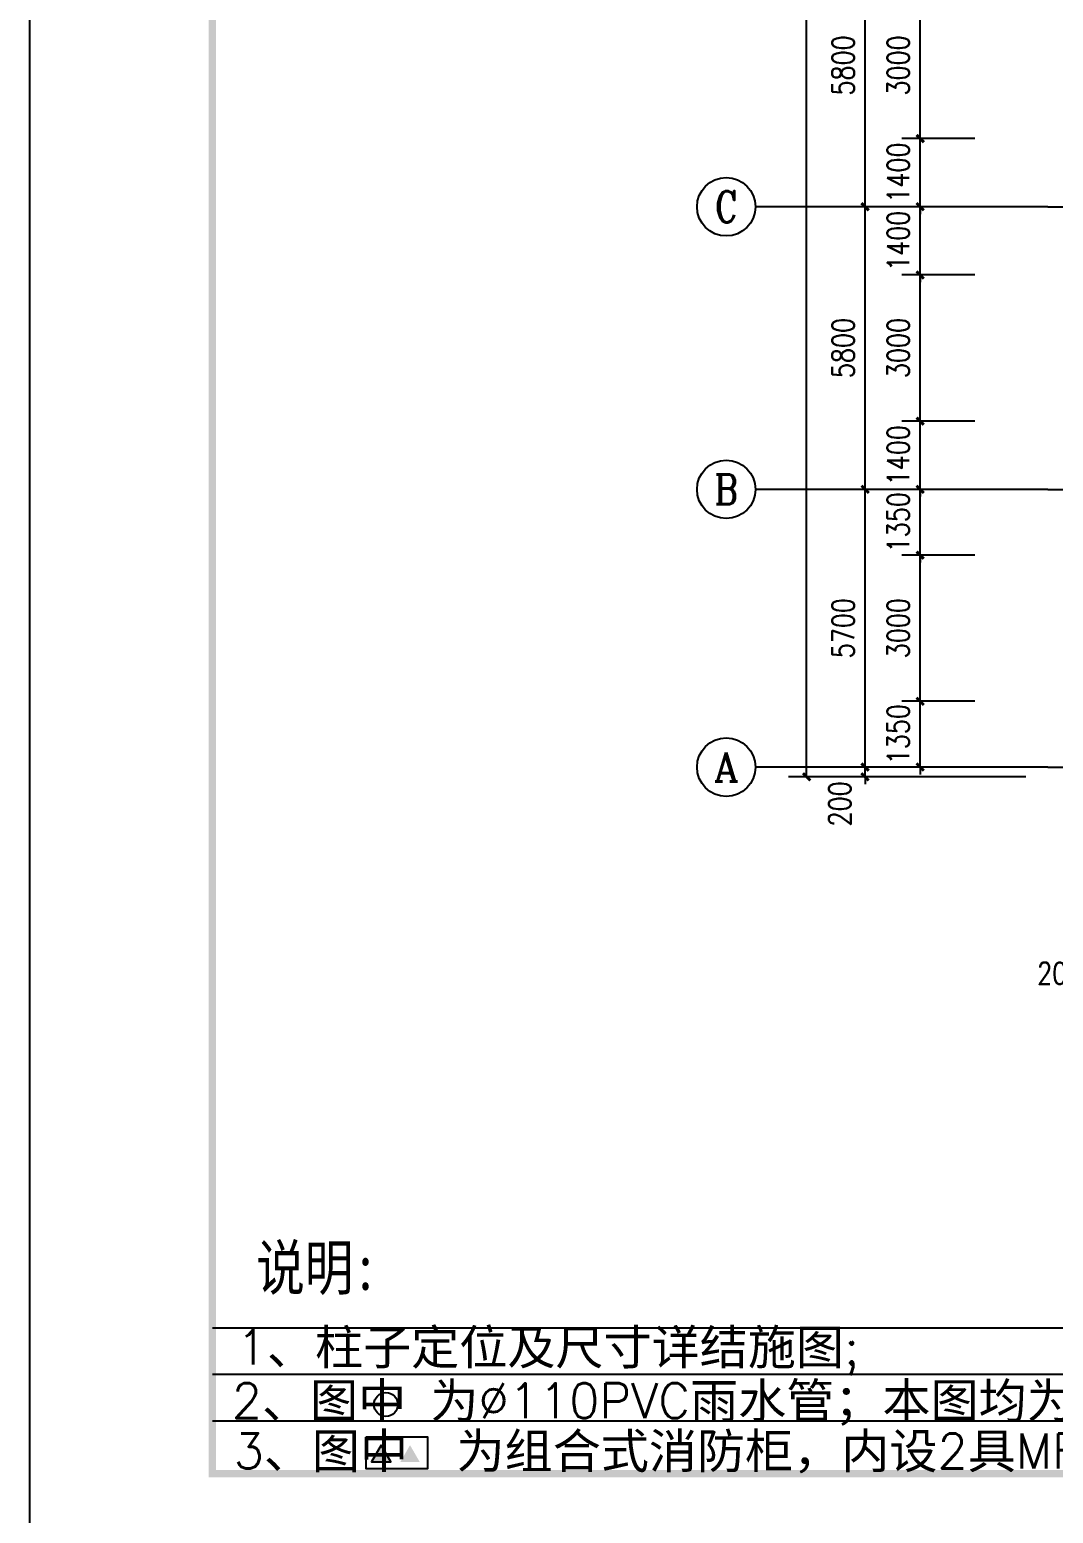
# Model space of a CAD drawing. Extents: x -21908402 to 2004492, y 83987 to 5079726.
# Drawn here: x 1811392 to 1832405, y 273670 to 304119 of the extents above; entities that cross this region are included whole.
import ezdxf
from ezdxf.enums import TextEntityAlignment as Align

# ---------------------------------------------------------------- set-up
doc = ezdxf.new("R2010")
doc.units = 0
doc.header["$LTSCALE"] = 1000
doc.linetypes.add('DOTE', pattern=[2.42, 2, -0.2, 0.02, -0.2])
doc.layers.get('0').update_dxf_attribs({"linetype": 'CONTINUOUS'})
doc.layers.get('DEFPOINTS').update_dxf_attribs({"linetype": 'CONTINUOUS'})
for name, color, linetype in [('AXIS', 3, 'CONTINUOUS'), ('AXIS_TEXT', 7, 'CONTINUOUS'), ('DOTE', 1, 'DOTE'), ('PUB_DIM', 3, 'CONTINUOUS'), ('PUB_TEXT', 7, 'CONTINUOUS'), ('PUB_TITLE', 4, 'CONTINUOUS'), ('TEXT', 7, 'CONTINUOUS'), ('管道', 3, 'CONTINUOUS'), ('虚线浅显', 139, 'CONTINUOUS')]:
    doc.layers.add(name, color=color, linetype=linetype)
doc.styles.add('-黑体', font='simhei.ttf', dxfattribs={"width": 0.8})
doc.styles.add('_TCH_AXIS', font='complex_.ttf', dxfattribs={"bigfont": 'GBCBIG'})
doc.styles.add('COMPLEX', font='COMPLEX')
doc.styles.add('DIM_FONT', font='simplex.shx', dxfattribs={"width": 0.8})
doc.styles.add('HZTXT', font='txt_____.ttf', dxfattribs={"width": 0.7, "height": 300, "bigfont": 'HZTXT'})
doc.dimstyles.new('DIMN150', dxfattribs={"dimscale": 1.5, "dimtxt": 300, "dimasz": 100, "dimexe": 250, "dimexo": 300, "dimgap": 150, "dimtad": 1, "dimdec": 0, "dimzin": 0, "dimtxsty": 'DIM_FONT', "dimblk": 'ARCHTICK', "dimcen": 0.09, "dimclrt": 7, "dimazin": 3, "dimtfac": 1, "dimtdec": 0, "dimtix": 1, "dimtmove": 0, "dimatfit": 3, "dimtolj": 1, "dimtzin": 0})

# ---------------------------------------------------------------- blocks, each defined once
blk = doc.blocks.new('GGGDDD')
h = blk.add_hatch(color=2)
h.paths.add_polyline_path([(7839327, -1916416), (7839124, -1916769), (7839531, -1916769)])
h.paths.add_polyline_path([(7838721, -1916416), (7838517, -1916769), (7838925, -1916769)])
at = {"color": 2}
for points in [[(7838405, -1916243), (7839695, -1916243), (7839695, -1916915), (7838405, -1916915)], [(7838721, -1916416), (7838517, -1916769), (7838925, -1916769)]]:
    blk.add_lwpolyline(points, close=True, dxfattribs=at)
at = {"layer": '管道'}
blk.add_ellipse((7838820, -1915560), major_axis=(178, 178), ratio=1, start_param=5.497787, end_param=11.780972, dxfattribs=at)
at = {"layer": '虚线浅显', "linetype": 'CONTINUOUS'}
for p, q in [((7835165, -1913944), (7865510, -1913944)), ((7865510, -1913944), (7865510, -1917013)), ((7835165, -1914922), (7865510, -1914922)), ((7835165, -1915901), (7865510, -1915901)), ((7835165, -1915901), (7865510, -1915901))]:
    blk.add_line(p, q, dxfattribs=at)
at = {"layer": 'PUB_TEXT', "color": 3, "style": '-黑体', "width": 0.8}
blk.add_text('说明: ', height=937.1, dxfattribs=at).set_placement((7836089, -1913147))
at = {"layer": 'TEXT', "style": 'HZTXT', "width": 1.01}
for s, p in [('1、柱子定位及尺寸详结施图;', (7835677, -1914721)), ('2、图中 为%%C110PVC雨水管；本图均为示意，具体位置及大小详见给排水施工图。 ', (7835573, -1915847)), ('3、图中  为组合式消防柜，内设2具MF/ABC3灭火器', (7835614, -1916905))]:
    blk.add_text(s, height=735, dxfattribs=at).set_placement(p)
blk = doc.blocks.new('_ARCHTICK')
at = {"color": 0, "linetype": 'BYBLOCK', "const_width": 0.4}
blk.add_lwpolyline([(-0.5, -0.5), (0.5, 0.5)], dxfattribs=at)
blk = doc.blocks.new('*D176')
at = {"layer": 'DEFPOINTS', "color": 0}
for p in [(1829672, 290335), (1831241, 290335), (1831241, 288985)]:
    blk.add_point(p, dxfattribs=at)
at = {"layer": 'PUB_DIM', "color": 0}
for p, q in [((1829672, 290335), (1829672, 290485)), ((1830791, 290335), (1829297, 290335)), ((1829672, 288985), (1829672, 290335)), ((1830791, 288985), (1829297, 288985)), ((1829672, 288985), (1829672, 288835))]:
    blk.add_line(p, q, dxfattribs=at)
at = {"layer": 'PUB_DIM', "color": 0, "xscale": 150, "yscale": 150, "zscale": 150}
for p, rotation in [((1829672, 290335), 270), ((1829672, 288985), 90)]:
    blk.add_blockref('_ARCHTICK', p, dxfattribs=dict(at, rotation=rotation))
at = {"layer": 'PUB_DIM', "color": 7, "insert": (1829222, 289660), "char_height": 450, "attachment_point": 5, "rotation": 90, "style": 'DIM_FONT'}
blk.add_mtext('\\A1;1350', dxfattribs=at)
blk = doc.blocks.new('*D177')
at = {"layer": 'DEFPOINTS', "color": 0}
for p in [(1829672, 293335), (1831241, 293335), (1831241, 290335)]:
    blk.add_point(p, dxfattribs=at)
at = {"layer": 'PUB_DIM', "color": 0}
for p, q in [((1830791, 293335), (1829297, 293335)), ((1829672, 290335), (1829672, 293335)), ((1830791, 290335), (1829297, 290335))]:
    blk.add_line(p, q, dxfattribs=at)
at = {"layer": 'PUB_DIM', "color": 0, "xscale": 150, "yscale": 150, "zscale": 150}
for p, rotation in [((1829672, 293335), 90), ((1829672, 290335), 270)]:
    blk.add_blockref('_ARCHTICK', p, dxfattribs=dict(at, rotation=rotation))
at = {"layer": 'PUB_DIM', "color": 7, "insert": (1829222, 291835), "char_height": 450, "attachment_point": 5, "rotation": 90, "style": 'DIM_FONT'}
blk.add_mtext('\\A1;3000', dxfattribs=at)
blk = doc.blocks.new('*D178')
at = {"layer": 'DEFPOINTS', "color": 0}
for p in [(1829672, 294685), (1831241, 294685), (1831241, 293335)]:
    blk.add_point(p, dxfattribs=at)
at = {"layer": 'PUB_DIM', "color": 0}
for p, q in [((1829672, 294685), (1829672, 294835)), ((1830791, 294685), (1829297, 294685)), ((1829672, 293335), (1829672, 294685)), ((1830791, 293335), (1829297, 293335)), ((1829672, 293335), (1829672, 293185))]:
    blk.add_line(p, q, dxfattribs=at)
at = {"layer": 'PUB_DIM', "color": 0, "xscale": 150, "yscale": 150, "zscale": 150}
for p, rotation in [((1829672, 294685), 270), ((1829672, 293335), 90)]:
    blk.add_blockref('_ARCHTICK', p, dxfattribs=dict(at, rotation=rotation))
at = {"layer": 'PUB_DIM', "color": 7, "insert": (1829222, 294010), "char_height": 450, "attachment_point": 5, "rotation": 90, "style": 'DIM_FONT'}
blk.add_mtext('\\A1;1350', dxfattribs=at)
blk = doc.blocks.new('*D179')
at = {"layer": 'DEFPOINTS', "color": 0}
for p in [(1829672, 296085), (1831241, 296085), (1831241, 294685)]:
    blk.add_point(p, dxfattribs=at)
at = {"layer": 'PUB_DIM', "color": 0}
for p, q in [((1830791, 296085), (1829297, 296085)), ((1829672, 296085), (1829672, 296235)), ((1829672, 294685), (1829672, 296085)), ((1830791, 294685), (1829297, 294685)), ((1829672, 294685), (1829672, 294535))]:
    blk.add_line(p, q, dxfattribs=at)
at = {"layer": 'PUB_DIM', "color": 0, "xscale": 150, "yscale": 150, "zscale": 150}
for p, rotation in [((1829672, 296085), 270), ((1829672, 294685), 90)]:
    blk.add_blockref('_ARCHTICK', p, dxfattribs=dict(at, rotation=rotation))
at = {"layer": 'PUB_DIM', "color": 7, "insert": (1829222, 295385), "char_height": 450, "attachment_point": 5, "rotation": 90, "style": 'DIM_FONT'}
blk.add_mtext('\\A1;1400', dxfattribs=at)
blk = doc.blocks.new('*D180')
at = {"layer": 'DEFPOINTS', "color": 0}
for p in [(1829672, 299085), (1831241, 299085), (1831241, 296085)]:
    blk.add_point(p, dxfattribs=at)
at = {"layer": 'PUB_DIM', "color": 0}
for p, q in [((1830791, 299085), (1829297, 299085)), ((1829672, 296085), (1829672, 299085)), ((1830791, 296085), (1829297, 296085))]:
    blk.add_line(p, q, dxfattribs=at)
at = {"layer": 'PUB_DIM', "color": 0, "xscale": 150, "yscale": 150, "zscale": 150}
for p, rotation in [((1829672, 299085), 90), ((1829672, 296085), 270)]:
    blk.add_blockref('_ARCHTICK', p, dxfattribs=dict(at, rotation=rotation))
at = {"layer": 'PUB_DIM', "color": 7, "insert": (1829222, 297585), "char_height": 450, "attachment_point": 5, "rotation": 90, "style": 'DIM_FONT'}
blk.add_mtext('\\A1;3000', dxfattribs=at)
blk = doc.blocks.new('*D181')
at = {"layer": 'DEFPOINTS', "color": 0}
for p in [(1829672, 300485), (1831241, 300485), (1831241, 299085)]:
    blk.add_point(p, dxfattribs=at)
at = {"layer": 'PUB_DIM', "color": 0}
for p, q in [((1829672, 300485), (1829672, 300635)), ((1830791, 300485), (1829297, 300485)), ((1829672, 299085), (1829672, 300485)), ((1830791, 299085), (1829297, 299085)), ((1829672, 299085), (1829672, 298935))]:
    blk.add_line(p, q, dxfattribs=at)
at = {"layer": 'PUB_DIM', "color": 0, "xscale": 150, "yscale": 150, "zscale": 150}
for p, rotation in [((1829672, 300485), 270), ((1829672, 299085), 90)]:
    blk.add_blockref('_ARCHTICK', p, dxfattribs=dict(at, rotation=rotation))
at = {"layer": 'PUB_DIM', "color": 7, "insert": (1829222, 299785), "char_height": 450, "attachment_point": 5, "rotation": 90, "style": 'DIM_FONT'}
blk.add_mtext('\\A1;1400', dxfattribs=at)
blk = doc.blocks.new('*D182')
at = {"layer": 'DEFPOINTS', "color": 0}
for p in [(1829672, 301885), (1831241, 301885), (1831241, 300485)]:
    blk.add_point(p, dxfattribs=at)
at = {"layer": 'PUB_DIM', "color": 0}
for p, q in [((1830791, 301885), (1829297, 301885)), ((1829672, 301885), (1829672, 302035)), ((1829672, 300485), (1829672, 301885)), ((1830791, 300485), (1829297, 300485)), ((1829672, 300485), (1829672, 300335))]:
    blk.add_line(p, q, dxfattribs=at)
at = {"layer": 'PUB_DIM', "color": 0, "xscale": 150, "yscale": 150, "zscale": 150}
for p, rotation in [((1829672, 301885), 270), ((1829672, 300485), 90)]:
    blk.add_blockref('_ARCHTICK', p, dxfattribs=dict(at, rotation=rotation))
at = {"layer": 'PUB_DIM', "color": 7, "insert": (1829222, 301185), "char_height": 450, "attachment_point": 5, "rotation": 90, "style": 'DIM_FONT'}
blk.add_mtext('\\A1;1400', dxfattribs=at)
blk = doc.blocks.new('*D183')
at = {"layer": 'DEFPOINTS', "color": 0}
for p in [(1829672, 304885), (1831241, 304885), (1831241, 301885)]:
    blk.add_point(p, dxfattribs=at)
at = {"layer": 'PUB_DIM', "color": 0}
for p, q in [((1830791, 304885), (1829297, 304885)), ((1829672, 301885), (1829672, 304885)), ((1830791, 301885), (1829297, 301885))]:
    blk.add_line(p, q, dxfattribs=at)
at = {"layer": 'PUB_DIM', "color": 0, "xscale": 150, "yscale": 150, "zscale": 150}
for p, rotation in [((1829672, 304885), 90), ((1829672, 301885), 270)]:
    blk.add_blockref('_ARCHTICK', p, dxfattribs=dict(at, rotation=rotation))
at = {"layer": 'PUB_DIM', "color": 7, "insert": (1829222, 303385), "char_height": 450, "attachment_point": 5, "rotation": 90, "style": 'DIM_FONT'}
blk.add_mtext('\\A1;3000', dxfattribs=at)
blk = doc.blocks.new('*D248')
at = {"layer": 'AXIS', "color": 0}
for p, q in [((1831841, 288985), (1828166, 288985)), ((1828541, 288985), (1828541, 289135)), ((1828541, 288785), (1828541, 288985)), ((1831841, 288785), (1828166, 288785)), ((1828541, 288785), (1828541, 288635))]:
    blk.add_line(p, q, dxfattribs=at)
at = {"layer": 'DEFPOINTS', "color": 0}
for p in [(1828541, 288985), (1832291, 288985), (1832291, 288785)]:
    blk.add_point(p, dxfattribs=at)
at = {"layer": 'AXIS', "color": 0, "xscale": 150, "yscale": 150, "zscale": 150}
for p, rotation in [((1828541, 288985), 270), ((1828541, 288785), 90)]:
    blk.add_blockref('_ARCHTICK', p, dxfattribs=dict(at, rotation=rotation))
at = {"layer": 'AXIS', "color": 7, "insert": (1828023, 288230), "char_height": 450, "attachment_point": 5, "rotation": 90, "style": 'DIM_FONT'}
blk.add_mtext('\\A1;200', dxfattribs=at)
blk = doc.blocks.new('*D249')
at = {"layer": 'AXIS', "color": 0}
for p, q in [((1831841, 294685), (1828166, 294685)), ((1828541, 288985), (1828541, 294685)), ((1831841, 288985), (1828166, 288985))]:
    blk.add_line(p, q, dxfattribs=at)
at = {"layer": 'DEFPOINTS', "color": 0}
for p in [(1828541, 294685), (1832291, 294685), (1832291, 288985)]:
    blk.add_point(p, dxfattribs=at)
at = {"layer": 'AXIS', "color": 0, "xscale": 150, "yscale": 150, "zscale": 150}
for p, rotation in [((1828541, 294685), 90), ((1828541, 288985), 270)]:
    blk.add_blockref('_ARCHTICK', p, dxfattribs=dict(at, rotation=rotation))
at = {"layer": 'AXIS', "color": 7, "insert": (1828091, 291835), "char_height": 450, "attachment_point": 5, "rotation": 90, "style": 'DIM_FONT'}
blk.add_mtext('\\A1;5700', dxfattribs=at)
blk = doc.blocks.new('*D250')
at = {"layer": 'AXIS', "color": 0}
for p, q in [((1831841, 300485), (1828166, 300485)), ((1828541, 294685), (1828541, 300485)), ((1831841, 294685), (1828166, 294685))]:
    blk.add_line(p, q, dxfattribs=at)
at = {"layer": 'DEFPOINTS', "color": 0}
for p in [(1828541, 300485), (1832291, 300485), (1832291, 294685)]:
    blk.add_point(p, dxfattribs=at)
at = {"layer": 'AXIS', "color": 0, "xscale": 150, "yscale": 150, "zscale": 150}
for p, rotation in [((1828541, 300485), 90), ((1828541, 294685), 270)]:
    blk.add_blockref('_ARCHTICK', p, dxfattribs=dict(at, rotation=rotation))
at = {"layer": 'AXIS', "color": 7, "insert": (1828091, 297585), "char_height": 450, "attachment_point": 5, "rotation": 90, "style": 'DIM_FONT'}
blk.add_mtext('\\A1;5800', dxfattribs=at)
blk = doc.blocks.new('*D251')
at = {"layer": 'AXIS', "color": 0}
for p, q in [((1831841, 306285), (1828166, 306285)), ((1828541, 300485), (1828541, 306285)), ((1831841, 300485), (1828166, 300485))]:
    blk.add_line(p, q, dxfattribs=at)
at = {"layer": 'DEFPOINTS', "color": 0}
for p in [(1828541, 306285), (1832291, 306285), (1832291, 300485)]:
    blk.add_point(p, dxfattribs=at)
at = {"layer": 'AXIS', "color": 0, "xscale": 150, "yscale": 150, "zscale": 150}
for p, rotation in [((1828541, 306285), 90), ((1828541, 300485), 270)]:
    blk.add_blockref('_ARCHTICK', p, dxfattribs=dict(at, rotation=rotation))
at = {"layer": 'AXIS', "color": 7, "insert": (1828091, 303385), "char_height": 450, "attachment_point": 5, "rotation": 90, "style": 'DIM_FONT'}
blk.add_mtext('\\A1;5800', dxfattribs=at)
blk = doc.blocks.new('*D256')
at = {"layer": 'AXIS', "color": 0}
for p, q in [((1831841, 323785), (1826966, 323785)), ((1827341, 288785), (1827341, 323785)), ((1831841, 288785), (1826966, 288785))]:
    blk.add_line(p, q, dxfattribs=at)
at = {"layer": 'DEFPOINTS', "color": 0}
for p in [(1827341, 323785), (1832291, 323785), (1832291, 288785)]:
    blk.add_point(p, dxfattribs=at)
at = {"layer": 'AXIS', "color": 0, "xscale": 150, "yscale": 150, "zscale": 150}
for p, rotation in [((1827341, 323785), 90), ((1827341, 288785), 270)]:
    blk.add_blockref('_ARCHTICK', p, dxfattribs=dict(at, rotation=rotation))
at = {"layer": 'AXIS', "color": 7, "insert": (1826891, 306285), "char_height": 450, "attachment_point": 5, "rotation": 90, "style": 'DIM_FONT'}
blk.add_mtext('\\A1;35000', dxfattribs=at)
blk = doc.blocks.new('*D275')
at = {"layer": 'AXIS', "color": 0}
for p, q in [((1833091, 287535), (1833091, 283860)), ((1833291, 287535), (1833291, 283860)), ((1833091, 284235), (1832941, 284235)), ((1833091, 284235), (1833291, 284235)), ((1833291, 284235), (1833441, 284235))]:
    blk.add_line(p, q, dxfattribs=at)
at = {"layer": 'DEFPOINTS', "color": 0}
for p in [(1833091, 287985), (1833291, 287985), (1833291, 284235)]:
    blk.add_point(p, dxfattribs=at)
at = {"layer": 'AXIS', "color": 0, "xscale": 150, "yscale": 150, "zscale": 150}
blk.add_blockref('_ARCHTICK', (1833091, 284235), dxfattribs=at)
at = {"layer": 'AXIS', "color": 0, "xscale": 150, "yscale": 150, "zscale": 150, "rotation": 180}
blk.add_blockref('_ARCHTICK', (1833291, 284235), dxfattribs=at)
at = {"layer": 'AXIS', "color": 7, "insert": (1832536, 284752), "char_height": 450, "attachment_point": 5, "style": 'DIM_FONT'}
blk.add_mtext('\\A1;200', dxfattribs=at)
blk = doc.blocks.new('_AXISO')
blk.add_circle((0, 0), 0.5)
at = {"layer": 'AXIS_TEXT', "style": 'COMPLEX', "width": 1.041667}
blk.add_attdef('A', text='', height=0.56, dxfattribs=at).set_placement((-0.25, -0.28), (0.25, -0.28), align=Align.FIT)

msp = doc.modelspace()

# ---------------------------------------------------------------- linework, layer by layer
at = {"layer": 'AXIS'}
for p, q in [((1832291, 300484.7), (1826291, 300484.7)), ((1832291, 294684.7), (1826291, 294684.7)), ((1832291, 288984.7), (1826291, 288984.7))]:
    msp.add_line(p, q, dxfattribs=at)
at = {"layer": 'DOTE'}
for p, q in [((1832291, 300484.7), (1876291, 300484.7)), ((1832291, 294684.7), (1876291, 294684.7)), ((1832291, 288984.7), (1876291, 288984.7))]:
    msp.add_line(p, q, dxfattribs=at)
at = {"layer": 'PUB_TITLE'}
msp.add_lwpolyline([(1811391.5, 272987.2), (1900491.5, 272987.2), (1900491.5, 335987.2), (1811391.5, 335987.2)], close=True, dxfattribs=at)
at = {"layer": 'PUB_TITLE', "const_width": 150}
msp.add_lwpolyline([(1815141.5, 274487.2), (1898991.5, 274487.2), (1898991.5, 334487.2), (1815141.5, 334487.2)], close=True, dxfattribs=at)

# ---------------------------------------------------------------- block references
at = {"xscale": 0.9750000005587935, "yscale": 0.9750000000349246, "zscale": 0.9750000000000001}
msp.add_blockref('GGGDDD', (-5824144.2, 2143574.8), dxfattribs=at)
at = {"layer": 'AXIS'}
ref = msp.add_blockref('_AXISO', (1825691, 300484.7), dxfattribs=dict(at, xscale=1200, yscale=1200, zscale=1200))
ref.add_attrib('A', 'C', dxfattribs={"layer": 'AXIS_TEXT', "height": 641, "style": '_TCH_AXIS', "width": 0.714286}).set_placement((1825462.1, 300164.2), (1825919.9, 300164.2), align=Align.FIT)
ref = msp.add_blockref('_AXISO', (1825691, 294684.7), dxfattribs=dict(at, xscale=1200, yscale=1200, zscale=1200))
ref.add_attrib('A', 'B', dxfattribs={"layer": 'AXIS_TEXT', "height": 609.6, "style": '_TCH_AXIS', "width": 0.773322}).set_placement((1825444.3, 294379.9), (1825937.7, 294379.9), align=Align.FIT)
ref = msp.add_blockref('_AXISO', (1825691, 288984.7), dxfattribs=dict(at, xscale=1200, yscale=1200, zscale=1200))
ref.add_attrib('A', 'A', dxfattribs={"layer": 'AXIS_TEXT', "height": 594.7, "style": '_TCH_AXIS', "width": 0.857143}).set_placement((1825436.1, 288687.3), (1825945.9, 288687.3), align=Align.FIT)

# ---------------------------------------------------------------- dimensions: what is measured, and where the dimension line sits
for p1, p2, distance, picture, middle in [((1832291, 288784.7), (1832291, 323784.7), 4950, '*D256', (1826891, 306284.7)), ((1832291, 300484.7), (1832291, 306284.7), 3750, '*D251', (1828091, 303384.7)), ((1832291, 294684.7), (1832291, 300484.7), 3750, '*D250', (1828091, 297584.7)), ((1832291, 288984.7), (1832291, 294684.7), 3750, '*D249', (1828091, 291834.7))]:
    dim = msp.add_aligned_dim(p1=p1, p2=p2, distance=distance, dimstyle='DIMN150', dxfattribs=at)
    dim.commit()
    dim.dimension.update_dxf_attribs({"geometry": picture, "text_midpoint": middle})
for base, p1, p2, angle, picture, middle in [((1828541, 288984.7), (1832291, 288784.7), (1832291, 288984.7), 90, '*D248', (1828023.5, 288229.7)), ((1833291, 284234.7), (1833091, 287984.7), (1833291, 287984.7), 0, '*D275', (1832536, 284752.2))]:
    dim = msp.add_linear_dim(base=base, p1=p1, p2=p2, angle=angle, dimstyle='DIMN150', dxfattribs=at)
    dim.commit()
    dim.dimension.update_dxf_attribs({"geometry": picture, "text_midpoint": middle, "dimtype": 129})
at = {"layer": 'PUB_DIM'}
for p1, p2, picture, middle in [((1831241, 301884.7), (1831241, 304884.7), '*D183', (1829221.6, 303384.7)), ((1831241, 300484.7), (1831241, 301884.7), '*D182', (1829221.6, 301184.7)), ((1831241, 299084.7), (1831241, 300484.7), '*D181', (1829221.6, 299784.7)), ((1831241, 296084.7), (1831241, 299084.7), '*D180', (1829221.6, 297584.7)), ((1831241, 294684.7), (1831241, 296084.7), '*D179', (1829221.6, 295384.7)), ((1831241, 293334.7), (1831241, 294684.7), '*D178', (1829221.6, 294009.7)), ((1831241, 290334.7), (1831241, 293334.7), '*D177', (1829221.6, 291834.7)), ((1831241, 288984.7), (1831241, 290334.7), '*D176', (1829221.6, 289659.7))]:
    dim = msp.add_aligned_dim(p1=p1, p2=p2, distance=1569.4, dimstyle='DIMN150', dxfattribs=at)
    dim.commit()
    dim.dimension.update_dxf_attribs({"geometry": picture, "text_midpoint": middle})

doc.saveas('drawing.dxf')
